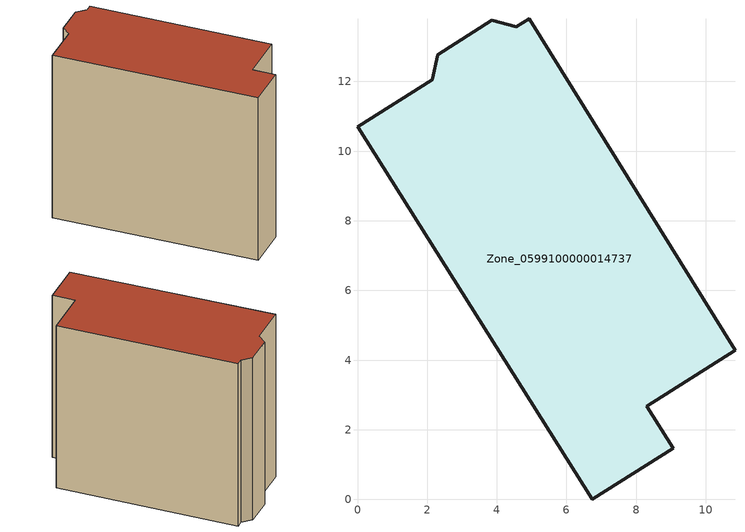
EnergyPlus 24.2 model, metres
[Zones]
Zone_0599100000014737
 floor ground (C_G): 2.15,12.05 2.3,12.76 3.86,13.75 4.56,13.57 4.92,13.81 10.84,4.29 8.3,2.67 9.06,1.47 6.74,0 0,10.7 z0
 wall outside (C_F): 6.74,0 9.06,1.47 8.3,2.67 10.84,4.29 4.92,13.81 4.56,13.57 3.86,13.75 2.3,12.76 2.15,12.05 0,10.7 6.74,0 z0:10.85
 roof outside (C_R): 2.15,12.05 0,10.7 6.74,0 9.06,1.47 8.3,2.67 10.84,4.29 4.92,13.81 4.56,13.57 3.86,13.75 2.3,12.76 z10.85
[BUILDING]
Pand.0599100000014737: North Axis=0; Terrain=City; Loads Convergence Tolerance Value=0.04; Temperature Convergence Tolerance Value=0.4; Solar Distribution=FullExterior; Maximum Number of Warmup Days=25; Minimum Number of Warmup Days=1
[Site:Location]
Rotterdam.The.Hague.AP_ZH_NLD Design_Conditions: Latitude=51.96; Longitude=4.45; Time Zone=1; Elevation=-4.5
[SITE:GROUNDTEMPERATURE:BUILDINGSURFACE]
18, 18, 18, 18, 18, 18, 18, 18, 18, 18, 18, 18
[MATERIAL] Thermal Absorptance=0.9; Solar Absorptance=0.7; Visible Absorptance=0.7
Name | Roughness | Thickness | Conductivity | Density | Specific Heat
G.TI.1946 | MediumSmooth | 0.15 | 1 | 540 | 1210
F.TI.1946 | Rough | 0.3 | 0.857143 | 1920 | 840
R.TI.1946 | MediumRough | 0.2 | 0.1 | 1500 | 1000
[CONSTRUCTION]
C_G: G.TI.1946
C_F: F.TI.1946
C_R: R.TI.1946
[ZONE]
Zone_0599100000014737: Type=1; Multiplier=1; Ceiling Height=Autocalculate; Volume=Autocalculate; Floor Area=autocalculate; Part of Total Floor Area=Yes
[ZONEINFILTRATION:DESIGNFLOWRATE]
Infil_Zone_0599100000014737: Zone or ZoneList or Space or SpaceList=Zone_0599100000014737; Schedule=AlwaysOn; Design Flow Rate Calculation Method=Flow/Area; Flow Rate per Floor Area=0.003; Constant Term Coefficient=1; Temperature Term Coefficient=0; Velocity Term Coefficient=0; Velocity Squared Term Coefficient=0
[HVACTEMPLATE:ZONE:IDEALLOADSAIRSYSTEM]
Zone_0599100000014737: Maximum Heating Supply Air Temperature=50; Minimum Cooling Supply Air Temperature=13; Maximum Heating Supply Air Humidity Ratio=0.0156; Minimum Cooling Supply Air Humidity Ratio=0.0077; Heating Limit=NoLimit; Cooling Limit=NoLimit; Dehumidification Control Type=ConstantSensibleHeatRatio; Cooling Sensible Heat Ratio=0.7; Dehumidification Setpoint=60; Humidification Control Type=None; Humidification Setpoint=30; Outdoor Air Method=None; Outdoor Air Flow Rate per Person=0.00944; Outdoor Air Flow Rate per Zone Floor Area=0; Outdoor Air Flow Rate per Zone=0; Demand Controlled Ventilation Type=None; Outdoor Air Economizer Type=NoEconomizer; Heat Recovery Type=None; Sensible Heat Recovery Effectiveness=0.7; Latent Heat Recovery Effectiveness=0.65
[ZONECONTROL:THERMOSTAT]
ThermostatControl_Zone_0599100000014737: Zone or ZoneList=Zone_0599100000014737; Control Type Schedule=DualSetpointControlType; Control 1=Thermostat_Zone_0599100000014737; Temperature Difference Between Cutout And Setpoint=0
[THERMOSTATSETPOINT:DUALSETPOINT]
Thermostat_Zone_0599100000014737: Heating Setpoint Temperature Schedule=HeatingSetpoint_Zone_0599100000014737; Cooling Setpoint Temperature Schedule=CoolingSetpoint_Zone_0599100000014737
[SCHEDULE:COMPACT]
HeatingSetpoint_Zone_0599100000014737: Through: 12/31, For: AllDays, Until: 24:00, 21
CoolingSetpoint_Zone_0599100000014737: Through: 12/31, For: AllDays, Until: 24:00, 24
DualSetpointControlType: Through: 12/31, For: AllDays, Until: 24:00, 4
AlwaysOn: Through: 12/31, For: AllDays, Until: 24:00, 1
